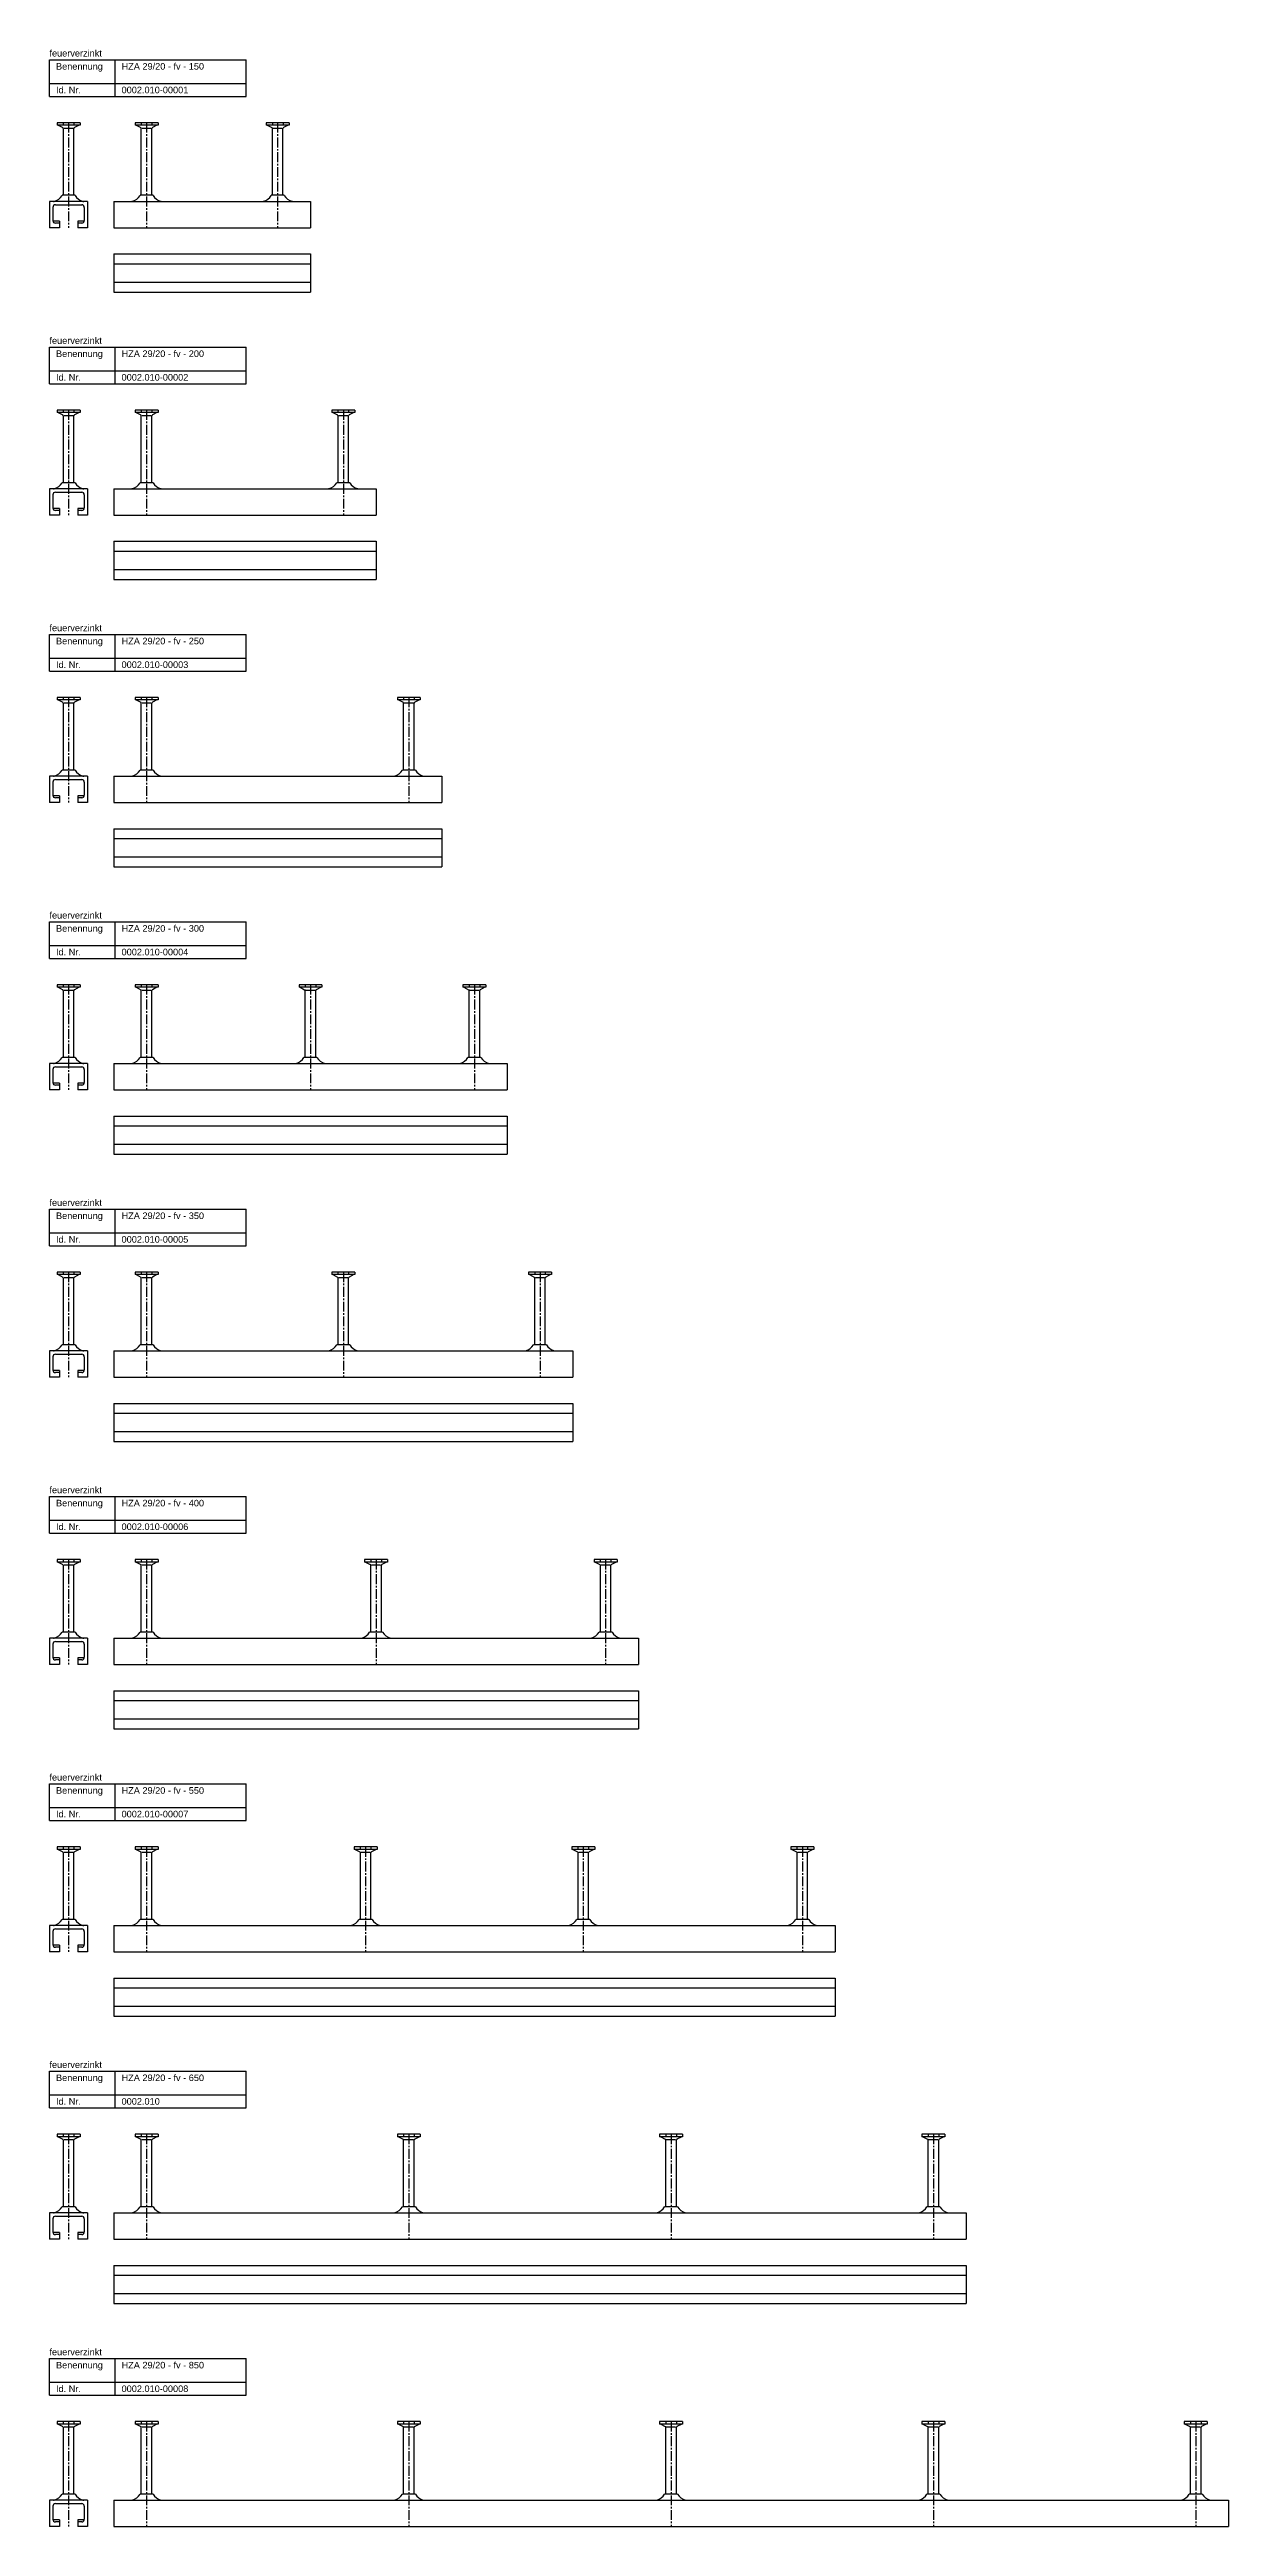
# Model space of a CAD drawing. Header units: millimetres. Extents: x -218 to 5901, y -4888 to 2743.
# Drawn here: x -218 to 681, y 855 to 2743 of the extents above; entities that cross this region are included whole.
import ezdxf

# ---------------------------------------------------------------- set-up
doc = ezdxf.new("R2010")
doc.units = ezdxf.units.MM
doc.header["$LTSCALE"] = 10
doc.linetypes.add('MITTE2', pattern=[1.125, 0.75, -0.125, 0.125, -0.125])
doc.layers.add('HALFEN', color=2, linetype='CONTINUOUS')
doc.styles.add('ARIAL50', font='arial.ttf', dxfattribs={"height": 5})

msp = doc.modelspace()

# ---------------------------------------------------------------- linework, layer by layer
at = {"layer": 'HALFEN'}
for p, q in [((-217.8, 2735.2), (-67.8, 2735.2)), ((-217.8, 2707.2), (-217.8, 2735.2)), ((-167.8, 2707.2), (-167.8, 2735.2)), ((-67.8, 2707.2), (-67.8, 2735.2)), ((-217.8, 2717.2), (-67.8, 2717.2)), ((-217.8, 2707.2), (-67.8, 2707.2)), ((-194.5, 2687.2), (-212, 2687.2)), ((-212, 2687.2), (-212, 2685.3)), ((-194.5, 2685.3), (-212, 2685.3)), ((-211.2, 2685.3), (-207.7, 2683.5)), ((-207.3, 2687.2), (-207.3, 2685.6)), ((-207.2, 2631.9), (-207.2, 2682.8)), ((-206.7, 2683.2), (-199.8, 2683.2)), ((-199.2, 2687.2), (-199.2, 2685.6)), ((-199.2, 2631.9), (-199.2, 2682.8)), ((-195.2, 2685.3), (-198.8, 2683.5)), ((-194.5, 2687.2), (-194.5, 2685.3)), ((-135, 2687.2), (-152.5, 2687.2)), ((-152.5, 2687.2), (-152.5, 2685.3)), ((-135, 2685.3), (-152.5, 2685.3)), ((-151.8, 2685.3), (-148.2, 2683.5)), ((-147.8, 2687.2), (-147.8, 2685.6)), ((-147.8, 2631.9), (-147.8, 2682.8)), ((-147.2, 2683.2), (-140.3, 2683.2)), ((-139.8, 2631.9), (-139.8, 2682.8)), ((-139.7, 2687.2), (-139.7, 2685.6)), ((-135.8, 2685.3), (-139.3, 2683.5)), ((-135, 2687.2), (-135, 2685.3)), ((-52.5, 2687.2), (-52.5, 2685.3)), ((-35, 2687.2), (-52.5, 2687.2)), ((-35, 2685.3), (-52.5, 2685.3)), ((-51.8, 2685.3), (-48.2, 2683.5)), ((-47.8, 2687.2), (-47.8, 2685.6)), ((-47.8, 2631.9), (-47.8, 2682.8)), ((-47.2, 2683.2), (-40.3, 2683.2)), ((-39.8, 2631.9), (-39.8, 2682.8)), ((-39.7, 2687.2), (-39.7, 2685.6)), ((-35.8, 2685.3), (-39.3, 2683.5)), ((-35, 2687.2), (-35, 2685.3)), ((-188.8, 2627.2), (-217.8, 2627.2)), ((-217.8, 2627.2), (-217.8, 2607.2)), ((-213.2, 2624.7), (-193.2, 2624.7)), ((-198.3, 2631.9), (-208.2, 2631.9)), ((-188.8, 2627.2), (-188.8, 2607.2)), ((-168.8, 2627.2), (-18.8, 2627.2)), ((-168.8, 2627.2), (-168.8, 2607.2)), ((-138.8, 2631.9), (-148.7, 2631.9)), ((-38.8, 2631.9), (-48.7, 2631.9)), ((-18.8, 2627.2), (-18.8, 2607.2)), ((-210.2, 2607.2), (-217.8, 2607.2)), ((-215.2, 2622.7), (-215.2, 2612.7)), ((-210.2, 2612.2), (-215.2, 2612.2)), ((-210.2, 2610.7), (-213.2, 2610.7)), ((-210.2, 2612.2), (-210.2, 2607.2)), ((-191.3, 2612.2), (-196.2, 2612.2)), ((-196.2, 2612.2), (-196.2, 2607.2)), ((-193.2, 2610.7), (-196.2, 2610.7)), ((-188.8, 2607.2), (-196.2, 2607.2)), ((-191.2, 2622.7), (-191.2, 2612.7)), ((-168.8, 2607.2), (-18.8, 2607.2)), ((-168.8, 2587.2), (-18.8, 2587.2)), ((-168.8, 2587.2), (-168.8, 2558.2)), ((-18.8, 2587.2), (-18.8, 2558.2)), ((-168.8, 2579.7), (-18.8, 2579.7)), ((-168.8, 2565.7), (-18.8, 2565.7)), ((-168.8, 2558.2), (-18.8, 2558.2)), ((-217.8, 2516.2), (-67.8, 2516.2)), ((-217.8, 2488.2), (-217.8, 2516.2)), ((-167.8, 2488.2), (-167.8, 2516.2)), ((-67.8, 2488.2), (-67.8, 2516.2)), ((-217.8, 2498.2), (-67.8, 2498.2)), ((-217.8, 2488.2), (-67.8, 2488.2)), ((-194.5, 2468.2), (-212, 2468.2)), ((-212, 2468.2), (-212, 2466.3)), ((-194.5, 2466.3), (-212, 2466.3)), ((-211.2, 2466.3), (-207.7, 2464.5)), ((-207.3, 2468.2), (-207.3, 2466.6)), ((-207.2, 2412.9), (-207.2, 2463.8)), ((-206.7, 2464.2), (-199.8, 2464.2)), ((-199.2, 2468.2), (-199.2, 2466.6)), ((-199.2, 2412.9), (-199.2, 2463.8)), ((-195.2, 2466.3), (-198.8, 2464.5)), ((-194.5, 2468.2), (-194.5, 2466.3)), ((-135, 2468.2), (-152.5, 2468.2)), ((-152.5, 2468.2), (-152.5, 2466.3)), ((-135, 2466.3), (-152.5, 2466.3)), ((-151.8, 2466.3), (-148.2, 2464.5)), ((-147.8, 2468.2), (-147.8, 2466.6)), ((-147.8, 2412.9), (-147.8, 2463.8)), ((-147.2, 2464.2), (-140.3, 2464.2)), ((-139.7, 2468.2), (-139.7, 2466.6)), ((-139.8, 2412.9), (-139.8, 2463.8)), ((-135.8, 2466.3), (-139.3, 2464.5)), ((-135, 2468.2), (-135, 2466.3)), ((15, 2468.2), (-2.5, 2468.2)), ((-2.5, 2468.2), (-2.5, 2466.3)), ((15, 2466.3), (-2.5, 2466.3)), ((-1.7, 2466.3), (1.8, 2464.5)), ((2.2, 2468.2), (2.2, 2466.6)), ((2.3, 2412.9), (2.3, 2463.8)), ((2.8, 2464.2), (9.7, 2464.2)), ((10.3, 2468.2), (10.3, 2466.6)), ((10.3, 2412.9), (10.3, 2463.8)), ((14.3, 2466.3), (10.7, 2464.5)), ((15, 2468.2), (15, 2466.3)), ((-188.8, 2408.2), (-217.8, 2408.2)), ((-217.8, 2408.2), (-217.8, 2388.2)), ((-215.2, 2403.7), (-215.2, 2393.7)), ((-213.2, 2405.7), (-193.2, 2405.7)), ((-198.3, 2412.9), (-208.2, 2412.9)), ((-191.2, 2403.7), (-191.2, 2393.7)), ((-188.8, 2408.2), (-188.8, 2388.2)), ((-168.8, 2408.2), (31.3, 2408.2)), ((-168.8, 2408.2), (-168.8, 2388.2)), ((-138.8, 2412.9), (-148.7, 2412.9)), ((11.2, 2412.9), (1.3, 2412.9)), ((31.3, 2408.2), (31.3, 2388.2)), ((-210.2, 2388.2), (-217.8, 2388.2)), ((-210.2, 2393.2), (-215.2, 2393.2)), ((-210.2, 2391.7), (-213.2, 2391.7)), ((-210.2, 2393.2), (-210.2, 2388.2)), ((-196.2, 2393.2), (-196.2, 2388.2)), ((-191.3, 2393.2), (-196.2, 2393.2)), ((-193.2, 2391.7), (-196.2, 2391.7)), ((-188.8, 2388.2), (-196.2, 2388.2)), ((-168.8, 2388.2), (31.3, 2388.2)), ((-168.8, 2368.2), (31.3, 2368.2)), ((-168.8, 2368.2), (-168.8, 2339.2)), ((-168.8, 2360.7), (31.3, 2360.7)), ((31.3, 2368.2), (31.3, 2339.2)), ((-168.8, 2346.7), (31.3, 2346.7)), ((-168.8, 2339.2), (31.3, 2339.2)), ((-217.8, 2297.2), (-67.8, 2297.2)), ((-217.8, 2269.2), (-217.8, 2297.2)), ((-167.8, 2269.2), (-167.8, 2297.2)), ((-67.8, 2269.2), (-67.8, 2297.2)), ((-217.8, 2279.2), (-67.8, 2279.2)), ((-217.8, 2269.2), (-67.8, 2269.2)), ((-194.5, 2249.2), (-212, 2249.2)), ((-212, 2249.2), (-212, 2247.3)), ((-194.5, 2247.3), (-212, 2247.3)), ((-211.2, 2247.3), (-207.7, 2245.5)), ((-207.3, 2249.2), (-207.3, 2247.6)), ((-199.2, 2249.2), (-199.2, 2247.6)), ((-195.2, 2247.3), (-198.8, 2245.5)), ((-194.5, 2249.2), (-194.5, 2247.3)), ((-135, 2249.2), (-152.5, 2249.2)), ((-152.5, 2249.2), (-152.5, 2247.3)), ((-135, 2247.3), (-152.5, 2247.3)), ((-151.8, 2247.3), (-148.2, 2245.5)), ((-147.8, 2249.2), (-147.8, 2247.6)), ((-139.7, 2249.2), (-139.7, 2247.6)), ((-135.8, 2247.3), (-139.3, 2245.5)), ((-135, 2249.2), (-135, 2247.3)), ((65, 2249.2), (47.5, 2249.2)), ((47.5, 2249.2), (47.5, 2247.3)), ((65, 2247.3), (47.5, 2247.3)), ((48.3, 2247.3), (51.8, 2245.5)), ((52.2, 2249.2), (52.2, 2247.6)), ((60.3, 2249.2), (60.3, 2247.6)), ((64.3, 2247.3), (60.7, 2245.5)), ((65, 2249.2), (65, 2247.3)), ((-207.2, 2193.9), (-207.2, 2244.8)), ((-206.7, 2245.2), (-199.8, 2245.2)), ((-199.2, 2193.9), (-199.2, 2244.8)), ((-147.8, 2193.9), (-147.8, 2244.8)), ((-147.2, 2245.2), (-140.3, 2245.2)), ((-139.8, 2193.9), (-139.8, 2244.8)), ((52.3, 2193.9), (52.3, 2244.8)), ((52.8, 2245.2), (59.7, 2245.2)), ((60.3, 2193.9), (60.3, 2244.8)), ((-198.3, 2193.9), (-208.2, 2193.9)), ((-138.8, 2193.9), (-148.7, 2193.9)), ((61.2, 2193.9), (51.3, 2193.9)), ((-188.8, 2189.2), (-217.8, 2189.2)), ((-217.8, 2189.2), (-217.8, 2169.2)), ((-215.2, 2184.7), (-215.2, 2174.7)), ((-210.2, 2174.2), (-215.2, 2174.2)), ((-213.2, 2186.7), (-193.2, 2186.7)), ((-210.2, 2172.7), (-213.2, 2172.7)), ((-210.2, 2174.2), (-210.2, 2169.2)), ((-196.2, 2174.2), (-196.2, 2169.2)), ((-191.3, 2174.2), (-196.2, 2174.2)), ((-193.2, 2172.7), (-196.2, 2172.7)), ((-191.2, 2184.7), (-191.2, 2174.7)), ((-188.8, 2189.2), (-188.8, 2169.2)), ((-168.8, 2189.2), (81.3, 2189.2)), ((-168.8, 2189.2), (-168.8, 2169.2)), ((81.3, 2189.2), (81.3, 2169.2)), ((-210.2, 2169.2), (-217.8, 2169.2)), ((-188.8, 2169.2), (-196.2, 2169.2)), ((-168.8, 2169.2), (81.3, 2169.2)), ((-168.8, 2149.2), (81.3, 2149.2)), ((-168.8, 2149.2), (-168.8, 2120.2)), ((-168.8, 2141.7), (81.3, 2141.7)), ((81.3, 2149.2), (81.3, 2120.2)), ((-168.8, 2127.7), (81.3, 2127.7)), ((-168.8, 2120.2), (81.3, 2120.2)), ((-217.8, 2078.2), (-67.8, 2078.2)), ((-217.8, 2050.2), (-217.8, 2078.2)), ((-167.8, 2050.2), (-167.8, 2078.2)), ((-67.8, 2050.2), (-67.8, 2078.2)), ((-217.8, 2060.2), (-67.8, 2060.2)), ((-217.8, 2050.2), (-67.8, 2050.2)), ((-194.5, 2030.2), (-212, 2030.2)), ((-212, 2030.2), (-212, 2028.3)), ((-194.5, 2028.3), (-212, 2028.3)), ((-211.2, 2028.3), (-207.7, 2026.5)), ((-207.3, 2030.2), (-207.3, 2028.6)), ((-207.2, 1974.9), (-207.2, 2025.8)), ((-206.7, 2026.2), (-199.8, 2026.2)), ((-199.2, 2030.2), (-199.2, 2028.6)), ((-199.2, 1974.9), (-199.2, 2025.8)), ((-195.2, 2028.3), (-198.8, 2026.5)), ((-194.5, 2030.2), (-194.5, 2028.3)), ((-135, 2030.2), (-152.5, 2030.2)), ((-152.5, 2030.2), (-152.5, 2028.3)), ((-135, 2028.3), (-152.5, 2028.3)), ((-151.8, 2028.3), (-148.2, 2026.5)), ((-147.8, 2030.2), (-147.8, 2028.6)), ((-147.8, 1974.9), (-147.8, 2025.8)), ((-147.2, 2026.2), (-140.3, 2026.2)), ((-139.7, 2030.2), (-139.7, 2028.6)), ((-139.8, 1974.9), (-139.8, 2025.8)), ((-135.8, 2028.3), (-139.3, 2026.5)), ((-135, 2030.2), (-135, 2028.3)), ((-10, 2030.2), (-27.5, 2030.2)), ((-27.5, 2030.2), (-27.5, 2028.3)), ((-10, 2028.3), (-27.5, 2028.3)), ((-26.7, 2028.3), (-23.2, 2026.5)), ((-22.8, 2030.2), (-22.8, 2028.6)), ((-22.7, 1974.9), (-22.7, 2025.8)), ((-22.2, 2026.2), (-15.3, 2026.2)), ((-14.7, 2030.2), (-14.7, 2028.6)), ((-14.7, 1974.9), (-14.7, 2025.8)), ((-10.7, 2028.3), (-14.3, 2026.5)), ((-10, 2030.2), (-10, 2028.3)), ((115, 2030.2), (97.5, 2030.2)), ((97.5, 2030.2), (97.5, 2028.3)), ((115, 2028.3), (97.5, 2028.3)), ((98.3, 2028.3), (101.8, 2026.5)), ((102.2, 2030.2), (102.2, 2028.6)), ((102.3, 1974.9), (102.3, 2025.8)), ((102.8, 2026.2), (109.7, 2026.2)), ((110.3, 2030.2), (110.3, 2028.6)), ((110.3, 1974.9), (110.3, 2025.8)), ((114.3, 2028.3), (110.7, 2026.5)), ((115, 2030.2), (115, 2028.3)), ((-188.8, 1970.2), (-217.8, 1970.2)), ((-217.8, 1970.2), (-217.8, 1950.2)), ((-215.2, 1965.7), (-215.2, 1955.7)), ((-213.2, 1967.7), (-193.2, 1967.7)), ((-198.3, 1974.9), (-208.2, 1974.9)), ((-191.2, 1965.7), (-191.2, 1955.7)), ((-188.8, 1970.2), (-188.8, 1950.2)), ((-168.8, 1970.2), (131.3, 1970.2)), ((-168.8, 1970.2), (-168.8, 1950.2)), ((-138.8, 1974.9), (-148.7, 1974.9)), ((-13.8, 1974.9), (-23.7, 1974.9)), ((111.2, 1974.9), (101.3, 1974.9)), ((131.3, 1970.2), (131.3, 1950.2)), ((-210.2, 1950.2), (-217.8, 1950.2)), ((-210.2, 1955.2), (-215.2, 1955.2)), ((-210.2, 1953.7), (-213.2, 1953.7)), ((-210.2, 1955.2), (-210.2, 1950.2)), ((-196.2, 1955.2), (-196.2, 1950.2)), ((-191.3, 1955.2), (-196.2, 1955.2)), ((-193.2, 1953.7), (-196.2, 1953.7)), ((-188.8, 1950.2), (-196.2, 1950.2)), ((-168.8, 1950.2), (131.3, 1950.2)), ((-168.8, 1930.2), (131.3, 1930.2)), ((-168.8, 1930.2), (-168.8, 1901.2)), ((131.3, 1930.2), (131.3, 1901.2)), ((-168.8, 1922.7), (131.3, 1922.7)), ((-168.8, 1908.7), (131.3, 1908.7)), ((-168.8, 1901.2), (131.3, 1901.2)), ((-217.8, 1859.2), (-67.8, 1859.2)), ((-217.8, 1831.2), (-217.8, 1859.2)), ((-167.8, 1831.2), (-167.8, 1859.2)), ((-67.8, 1831.2), (-67.8, 1859.2)), ((-217.8, 1841.2), (-67.8, 1841.2)), ((-217.8, 1831.2), (-67.8, 1831.2)), ((-194.5, 1811.2), (-212, 1811.2)), ((-212, 1811.2), (-212, 1809.3)), ((-194.5, 1809.3), (-212, 1809.3)), ((-211.2, 1809.3), (-207.7, 1807.5)), ((-207.3, 1811.2), (-207.3, 1809.6)), ((-207.2, 1755.9), (-207.2, 1806.8)), ((-206.7, 1807.2), (-199.8, 1807.2)), ((-199.2, 1811.2), (-199.2, 1809.6)), ((-199.2, 1755.9), (-199.2, 1806.8)), ((-195.2, 1809.3), (-198.8, 1807.5)), ((-194.5, 1811.2), (-194.5, 1809.3)), ((-135, 1811.2), (-152.5, 1811.2)), ((-152.5, 1811.2), (-152.5, 1809.3)), ((-135, 1809.3), (-152.5, 1809.3)), ((-151.8, 1809.3), (-148.2, 1807.5)), ((-147.8, 1811.2), (-147.8, 1809.6)), ((-147.8, 1755.9), (-147.8, 1806.8)), ((-147.2, 1807.2), (-140.3, 1807.2)), ((-139.7, 1811.2), (-139.7, 1809.6)), ((-139.8, 1755.9), (-139.8, 1806.8)), ((-135.8, 1809.3), (-139.3, 1807.5)), ((-135, 1811.2), (-135, 1809.3)), ((15, 1811.2), (-2.5, 1811.2)), ((-2.5, 1811.2), (-2.5, 1809.3)), ((15, 1809.3), (-2.5, 1809.3)), ((-1.7, 1809.3), (1.8, 1807.5)), ((2.2, 1811.2), (2.2, 1809.6)), ((2.3, 1755.9), (2.3, 1806.8)), ((2.8, 1807.2), (9.7, 1807.2)), ((10.3, 1811.2), (10.3, 1809.6)), ((10.3, 1755.9), (10.3, 1806.8)), ((14.3, 1809.3), (10.7, 1807.5)), ((15, 1811.2), (15, 1809.3)), ((165, 1811.2), (147.5, 1811.2)), ((147.5, 1811.2), (147.5, 1809.3)), ((165, 1809.3), (147.5, 1809.3)), ((148.3, 1809.3), (151.8, 1807.5)), ((152.2, 1811.2), (152.2, 1809.6)), ((152.3, 1755.9), (152.3, 1806.8)), ((152.8, 1807.2), (159.7, 1807.2)), ((160.3, 1811.2), (160.3, 1809.6)), ((160.3, 1755.9), (160.3, 1806.8)), ((164.3, 1809.3), (160.7, 1807.5)), ((165, 1811.2), (165, 1809.3)), ((-198.3, 1755.9), (-208.2, 1755.9)), ((-138.8, 1755.9), (-148.7, 1755.9)), ((11.2, 1755.9), (1.3, 1755.9)), ((161.2, 1755.9), (151.3, 1755.9)), ((-188.8, 1751.2), (-217.8, 1751.2)), ((-217.8, 1751.2), (-217.8, 1731.2)), ((-215.2, 1746.7), (-215.2, 1736.7)), ((-213.2, 1748.7), (-193.2, 1748.7)), ((-191.2, 1746.7), (-191.2, 1736.7)), ((-188.8, 1751.2), (-188.8, 1731.2)), ((-168.8, 1751.2), (181.3, 1751.2)), ((-168.8, 1751.2), (-168.8, 1731.2)), ((181.3, 1751.2), (181.3, 1731.2)), ((-210.2, 1731.2), (-217.8, 1731.2)), ((-210.2, 1736.2), (-215.2, 1736.2)), ((-210.2, 1734.7), (-213.2, 1734.7)), ((-210.2, 1736.2), (-210.2, 1731.2)), ((-196.2, 1736.2), (-196.2, 1731.2)), ((-191.3, 1736.2), (-196.2, 1736.2)), ((-193.2, 1734.7), (-196.2, 1734.7)), ((-188.8, 1731.2), (-196.2, 1731.2)), ((-168.8, 1731.2), (181.3, 1731.2)), ((-168.8, 1711.2), (181.3, 1711.2)), ((-168.8, 1711.2), (-168.8, 1682.2)), ((-168.8, 1703.7), (181.3, 1703.7)), ((181.3, 1711.2), (181.3, 1682.2)), ((-168.8, 1689.7), (181.3, 1689.7)), ((-168.8, 1682.2), (181.3, 1682.2)), ((-217.8, 1640.2), (-67.8, 1640.2)), ((-217.8, 1612.2), (-217.8, 1640.2)), ((-167.8, 1612.2), (-167.8, 1640.2)), ((-67.8, 1612.2), (-67.8, 1640.2)), ((-217.8, 1622.2), (-67.8, 1622.2)), ((-217.8, 1612.2), (-67.8, 1612.2)), ((-194.5, 1592.2), (-212, 1592.2)), ((-212, 1592.2), (-212, 1590.3)), ((-194.5, 1590.3), (-212, 1590.3)), ((-211.2, 1590.3), (-207.7, 1588.5)), ((-207.3, 1592.2), (-207.3, 1590.6)), ((-207.2, 1536.9), (-207.2, 1587.8)), ((-206.7, 1588.2), (-199.8, 1588.2)), ((-199.2, 1592.2), (-199.2, 1590.6)), ((-199.2, 1536.9), (-199.2, 1587.8)), ((-195.2, 1590.3), (-198.8, 1588.5)), ((-194.5, 1592.2), (-194.5, 1590.3)), ((-135, 1592.2), (-152.5, 1592.2)), ((-152.5, 1592.2), (-152.5, 1590.3)), ((-135, 1590.3), (-152.5, 1590.3)), ((-151.8, 1590.3), (-148.2, 1588.5)), ((-147.8, 1592.2), (-147.8, 1590.6)), ((-147.8, 1536.9), (-147.8, 1587.8)), ((-147.2, 1588.2), (-140.3, 1588.2)), ((-139.7, 1592.2), (-139.7, 1590.6)), ((-139.8, 1536.9), (-139.8, 1587.8)), ((-135.8, 1590.3), (-139.3, 1588.5)), ((-135, 1592.2), (-135, 1590.3)), ((40, 1592.2), (22.5, 1592.2)), ((22.5, 1592.2), (22.5, 1590.3)), ((40, 1590.3), (22.5, 1590.3)), ((23.3, 1590.3), (26.8, 1588.5)), ((27.2, 1592.2), (27.2, 1590.6)), ((27.3, 1536.9), (27.3, 1587.8)), ((27.8, 1588.2), (34.7, 1588.2)), ((35.3, 1592.2), (35.3, 1590.6)), ((35.3, 1536.9), (35.3, 1587.8)), ((39.3, 1590.3), (35.7, 1588.5)), ((40, 1592.2), (40, 1590.3)), ((215, 1592.2), (197.5, 1592.2)), ((197.5, 1592.2), (197.5, 1590.3)), ((215, 1590.3), (197.5, 1590.3)), ((198.3, 1590.3), (201.8, 1588.5)), ((202.2, 1592.2), (202.2, 1590.6)), ((202.3, 1536.9), (202.3, 1587.8)), ((202.8, 1588.2), (209.7, 1588.2)), ((210.3, 1592.2), (210.3, 1590.6)), ((210.3, 1536.9), (210.3, 1587.8)), ((214.3, 1590.3), (210.7, 1588.5)), ((215, 1592.2), (215, 1590.3)), ((-188.8, 1532.2), (-217.8, 1532.2)), ((-217.8, 1532.2), (-217.8, 1512.2)), ((-213.2, 1529.7), (-193.2, 1529.7)), ((-198.3, 1536.9), (-208.2, 1536.9)), ((-188.8, 1532.2), (-188.8, 1512.2)), ((-168.8, 1532.2), (231.3, 1532.2)), ((-168.8, 1532.2), (-168.8, 1512.2)), ((-138.8, 1536.9), (-148.7, 1536.9)), ((36.2, 1536.9), (26.3, 1536.9)), ((211.2, 1536.9), (201.3, 1536.9)), ((231.3, 1532.2), (231.3, 1512.2)), ((-210.2, 1512.2), (-217.8, 1512.2)), ((-215.2, 1527.7), (-215.2, 1517.7)), ((-210.2, 1517.2), (-215.2, 1517.2)), ((-210.2, 1515.7), (-213.2, 1515.7)), ((-210.2, 1517.2), (-210.2, 1512.2)), ((-196.2, 1517.2), (-196.2, 1512.2)), ((-191.3, 1517.2), (-196.2, 1517.2)), ((-193.2, 1515.7), (-196.2, 1515.7)), ((-188.8, 1512.2), (-196.2, 1512.2)), ((-191.2, 1527.7), (-191.2, 1517.7)), ((-168.8, 1512.2), (231.3, 1512.2)), ((-168.8, 1492.2), (231.3, 1492.2)), ((-168.8, 1492.2), (-168.8, 1463.2)), ((231.3, 1492.2), (231.3, 1463.2)), ((-168.8, 1484.7), (231.3, 1484.7)), ((-168.8, 1470.7), (231.3, 1470.7)), ((-168.8, 1463.2), (231.3, 1463.2)), ((-217.8, 1421.2), (-67.8, 1421.2)), ((-217.8, 1393.2), (-217.8, 1421.2)), ((-167.8, 1393.2), (-167.8, 1421.2)), ((-67.8, 1393.2), (-67.8, 1421.2)), ((-217.8, 1403.2), (-67.8, 1403.2)), ((-217.8, 1393.2), (-67.8, 1393.2)), ((-194.5, 1373.2), (-212, 1373.2)), ((-212, 1373.2), (-212, 1371.3)), ((-194.5, 1371.3), (-212, 1371.3)), ((-211.2, 1371.3), (-207.7, 1369.5)), ((-207.3, 1373.2), (-207.3, 1371.6)), ((-207.2, 1317.9), (-207.2, 1368.8)), ((-206.7, 1369.2), (-199.8, 1369.2)), ((-199.2, 1373.2), (-199.2, 1371.6)), ((-199.2, 1317.9), (-199.2, 1368.8)), ((-195.2, 1371.3), (-198.8, 1369.5)), ((-194.5, 1373.2), (-194.5, 1371.3)), ((-135, 1373.2), (-152.5, 1373.2)), ((-152.5, 1373.2), (-152.5, 1371.3)), ((-135, 1371.3), (-152.5, 1371.3)), ((-151.8, 1371.3), (-148.2, 1369.5)), ((-147.8, 1373.2), (-147.8, 1371.6)), ((-147.8, 1317.9), (-147.8, 1368.8)), ((-147.2, 1369.2), (-140.3, 1369.2)), ((-139.7, 1373.2), (-139.7, 1371.6)), ((-139.8, 1317.9), (-139.8, 1368.8)), ((-135.8, 1371.3), (-139.3, 1369.5)), ((-135, 1373.2), (-135, 1371.3)), ((32, 1373.2), (14.5, 1373.2)), ((14.5, 1373.2), (14.5, 1371.3)), ((32, 1371.3), (14.5, 1371.3)), ((15.3, 1371.3), (18.8, 1369.5)), ((19.2, 1373.2), (19.2, 1371.6)), ((19.3, 1317.9), (19.3, 1368.8)), ((19.8, 1369.2), (26.7, 1369.2)), ((27.3, 1373.2), (27.3, 1371.6)), ((27.3, 1317.9), (27.3, 1368.8)), ((31.3, 1371.3), (27.7, 1369.5)), ((32, 1373.2), (32, 1371.3)), ((180.5, 1373.2), (180.5, 1371.3)), ((198, 1373.2), (180.5, 1373.2)), ((198, 1371.3), (180.5, 1371.3)), ((181.3, 1371.3), (184.8, 1369.5)), ((185.2, 1373.2), (185.2, 1371.6)), ((185.3, 1317.9), (185.3, 1368.8)), ((185.8, 1369.2), (192.7, 1369.2)), ((193.3, 1373.2), (193.3, 1371.6)), ((193.3, 1317.9), (193.3, 1368.8)), ((197.3, 1371.3), (193.7, 1369.5)), ((198, 1373.2), (198, 1371.3)), ((365, 1373.2), (347.5, 1373.2)), ((347.5, 1373.2), (347.5, 1371.3)), ((365, 1371.3), (347.5, 1371.3)), ((348.3, 1371.3), (351.8, 1369.5)), ((352.2, 1373.2), (352.2, 1371.6)), ((352.3, 1317.9), (352.3, 1368.8)), ((352.8, 1369.2), (359.7, 1369.2)), ((360.3, 1373.2), (360.3, 1371.6)), ((360.3, 1317.9), (360.3, 1368.8)), ((364.3, 1371.3), (360.7, 1369.5)), ((365, 1373.2), (365, 1371.3)), ((-188.8, 1313.2), (-217.8, 1313.2)), ((-217.8, 1313.2), (-217.8, 1293.2)), ((-215.2, 1308.7), (-215.2, 1298.7)), ((-213.2, 1310.7), (-193.2, 1310.7)), ((-198.3, 1317.9), (-208.2, 1317.9)), ((-191.2, 1308.7), (-191.2, 1298.7)), ((-188.8, 1313.2), (-188.8, 1293.2)), ((-168.8, 1313.2), (381.3, 1313.2)), ((-168.8, 1313.2), (-168.8, 1293.2)), ((-138.8, 1317.9), (-148.7, 1317.9)), ((28.2, 1317.9), (18.3, 1317.9)), ((194.2, 1317.9), (184.3, 1317.9)), ((361.2, 1317.9), (351.3, 1317.9)), ((381.3, 1313.2), (381.3, 1293.2)), ((-210.2, 1293.2), (-217.8, 1293.2)), ((-210.2, 1298.2), (-215.2, 1298.2)), ((-210.2, 1296.7), (-213.2, 1296.7)), ((-210.2, 1298.2), (-210.2, 1293.2)), ((-196.2, 1298.2), (-196.2, 1293.2)), ((-191.3, 1298.2), (-196.2, 1298.2)), ((-193.2, 1296.7), (-196.2, 1296.7)), ((-188.8, 1293.2), (-196.2, 1293.2)), ((-168.8, 1293.2), (381.3, 1293.2)), ((-168.8, 1273.2), (381.3, 1273.2)), ((-168.8, 1273.2), (-168.8, 1244.2)), ((-168.8, 1265.7), (381.3, 1265.7)), ((381.3, 1273.2), (381.3, 1244.2)), ((-168.8, 1251.7), (381.3, 1251.7)), ((-168.8, 1244.2), (381.3, 1244.2)), ((-217.8, 1202.2), (-67.8, 1202.2)), ((-217.8, 1174.2), (-217.8, 1202.2)), ((-167.8, 1174.2), (-167.8, 1202.2)), ((-67.8, 1174.2), (-67.8, 1202.2)), ((-217.8, 1184.2), (-67.8, 1184.2)), ((-217.8, 1174.2), (-67.8, 1174.2)), ((-194.5, 1154.2), (-212, 1154.2)), ((-212, 1154.2), (-212, 1152.3)), ((-194.5, 1152.3), (-212, 1152.3)), ((-211.2, 1152.3), (-207.7, 1150.5)), ((-207.3, 1154.2), (-207.3, 1152.6)), ((-199.2, 1154.2), (-199.2, 1152.6)), ((-195.2, 1152.3), (-198.8, 1150.5)), ((-194.5, 1154.2), (-194.5, 1152.3)), ((-135, 1154.2), (-152.5, 1154.2)), ((-152.5, 1154.2), (-152.5, 1152.3)), ((-135, 1152.3), (-152.5, 1152.3)), ((-151.8, 1152.3), (-148.2, 1150.5)), ((-147.8, 1154.2), (-147.8, 1152.6)), ((-139.7, 1154.2), (-139.7, 1152.6)), ((-135.8, 1152.3), (-139.3, 1150.5)), ((-135, 1154.2), (-135, 1152.3)), ((65, 1154.2), (47.5, 1154.2)), ((47.5, 1154.2), (47.5, 1152.3)), ((65, 1152.3), (47.5, 1152.3)), ((48.3, 1152.3), (51.8, 1150.5)), ((52.2, 1154.2), (52.2, 1152.6)), ((60.3, 1154.2), (60.3, 1152.6)), ((64.3, 1152.3), (60.7, 1150.5)), ((65, 1154.2), (65, 1152.3)), ((247.5, 1154.2), (247.5, 1152.3)), ((265, 1154.2), (247.5, 1154.2)), ((265, 1152.3), (247.5, 1152.3)), ((248.3, 1152.3), (251.8, 1150.5)), ((252.2, 1154.2), (252.2, 1152.6)), ((260.3, 1154.2), (260.3, 1152.6)), ((264.3, 1152.3), (260.7, 1150.5)), ((265, 1154.2), (265, 1152.3)), ((465, 1154.2), (447.5, 1154.2)), ((447.5, 1154.2), (447.5, 1152.3)), ((465, 1152.3), (447.5, 1152.3)), ((448.3, 1152.3), (451.8, 1150.5)), ((452.2, 1154.2), (452.2, 1152.6)), ((460.3, 1154.2), (460.3, 1152.6)), ((464.3, 1152.3), (460.7, 1150.5)), ((465, 1154.2), (465, 1152.3)), ((-207.2, 1098.9), (-207.2, 1149.8)), ((-206.7, 1150.2), (-199.8, 1150.2)), ((-199.2, 1098.9), (-199.2, 1149.8)), ((-147.8, 1098.9), (-147.8, 1149.8)), ((-147.2, 1150.2), (-140.3, 1150.2)), ((-139.8, 1098.9), (-139.8, 1149.8)), ((52.3, 1098.9), (52.3, 1149.8)), ((52.8, 1150.2), (59.7, 1150.2)), ((60.3, 1098.9), (60.3, 1149.8)), ((252.3, 1098.9), (252.3, 1149.8)), ((252.8, 1150.2), (259.7, 1150.2)), ((260.3, 1098.9), (260.3, 1149.8)), ((452.3, 1098.9), (452.3, 1149.8)), ((452.8, 1150.2), (459.7, 1150.2)), ((460.3, 1098.9), (460.3, 1149.8)), ((-198.3, 1098.9), (-208.2, 1098.9)), ((-138.8, 1098.9), (-148.7, 1098.9)), ((61.2, 1098.9), (51.3, 1098.9)), ((261.2, 1098.9), (251.3, 1098.9)), ((461.2, 1098.9), (451.3, 1098.9)), ((-217.8, 1094.2), (-217.8, 1074.2)), ((-188.8, 1094.2), (-217.8, 1094.2)), ((-215.2, 1089.7), (-215.2, 1079.7)), ((-210.2, 1079.2), (-215.2, 1079.2)), ((-213.2, 1091.7), (-193.2, 1091.7)), ((-210.2, 1077.7), (-213.2, 1077.7)), ((-210.2, 1079.2), (-210.2, 1074.2)), ((-196.2, 1079.2), (-196.2, 1074.2)), ((-191.3, 1079.2), (-196.2, 1079.2)), ((-193.2, 1077.7), (-196.2, 1077.7)), ((-191.2, 1089.7), (-191.2, 1079.7)), ((-188.8, 1094.2), (-188.8, 1074.2)), ((-168.8, 1094.2), (481.3, 1094.2)), ((-168.8, 1094.2), (-168.8, 1074.2)), ((481.3, 1094.2), (481.3, 1074.2)), ((-210.2, 1074.2), (-217.8, 1074.2)), ((-188.8, 1074.2), (-196.2, 1074.2)), ((-168.8, 1074.2), (481.3, 1074.2)), ((-168.8, 1054.2), (481.3, 1054.2)), ((-168.8, 1054.2), (-168.8, 1025.2)), ((-168.8, 1046.7), (481.3, 1046.7)), ((481.3, 1054.2), (481.3, 1025.2)), ((-168.8, 1032.7), (481.3, 1032.7)), ((-168.8, 1025.2), (481.3, 1025.2)), ((-217.8, 983.2), (-67.8, 983.2)), ((-217.8, 955.2), (-217.8, 983.2)), ((-167.8, 955.2), (-167.8, 983.2)), ((-67.8, 955.2), (-67.8, 983.2)), ((-217.8, 965.2), (-67.8, 965.2)), ((-217.8, 955.2), (-67.8, 955.2)), ((-194.5, 935.2), (-212, 935.2)), ((-212, 935.2), (-212, 933.3)), ((-194.5, 933.3), (-212, 933.3)), ((-211.2, 933.3), (-207.7, 931.5)), ((-207.3, 935.2), (-207.3, 933.6)), ((-207.2, 879.9), (-207.2, 930.8)), ((-206.7, 931.2), (-199.8, 931.2)), ((-199.2, 935.2), (-199.2, 933.6)), ((-199.2, 879.9), (-199.2, 930.8)), ((-195.2, 933.3), (-198.8, 931.5)), ((-194.5, 935.2), (-194.5, 933.3)), ((-135, 935.2), (-152.5, 935.2)), ((-152.5, 935.2), (-152.5, 933.3)), ((-135, 933.3), (-152.5, 933.3)), ((-151.8, 933.3), (-148.2, 931.5)), ((-147.8, 935.2), (-147.8, 933.6)), ((-147.8, 879.9), (-147.8, 930.8)), ((-147.2, 931.2), (-140.3, 931.2)), ((-139.7, 935.2), (-139.7, 933.6)), ((-139.8, 879.9), (-139.8, 930.8)), ((-135.8, 933.3), (-139.3, 931.5)), ((-135, 935.2), (-135, 933.3)), ((65, 935.2), (47.5, 935.2)), ((47.5, 935.2), (47.5, 933.3)), ((65, 933.3), (47.5, 933.3)), ((48.3, 933.3), (51.8, 931.5)), ((52.2, 935.2), (52.2, 933.6)), ((52.3, 879.9), (52.3, 930.8)), ((52.8, 931.2), (59.7, 931.2)), ((60.3, 935.2), (60.3, 933.6)), ((60.3, 879.9), (60.3, 930.8)), ((64.3, 933.3), (60.7, 931.5)), ((65, 935.2), (65, 933.3)), ((247.5, 935.2), (247.5, 933.3)), ((265, 935.2), (247.5, 935.2)), ((265, 933.3), (247.5, 933.3)), ((248.3, 933.3), (251.8, 931.5)), ((252.2, 935.2), (252.2, 933.6)), ((252.3, 879.9), (252.3, 930.8)), ((252.8, 931.2), (259.7, 931.2)), ((260.3, 935.2), (260.3, 933.6)), ((260.3, 879.9), (260.3, 930.8)), ((264.3, 933.3), (260.7, 931.5)), ((265, 935.2), (265, 933.3)), ((447.5, 935.2), (447.5, 933.3)), ((465, 935.2), (447.5, 935.2)), ((465, 933.3), (447.5, 933.3)), ((448.3, 933.3), (451.8, 931.5)), ((452.2, 935.2), (452.2, 933.6)), ((452.3, 879.9), (452.3, 930.8)), ((452.8, 931.2), (459.7, 931.2)), ((460.3, 935.2), (460.3, 933.6)), ((460.3, 879.9), (460.3, 930.8)), ((464.3, 933.3), (460.7, 931.5)), ((465, 935.2), (465, 933.3)), ((665, 935.2), (647.5, 935.2)), ((647.5, 935.2), (647.5, 933.3)), ((665, 933.3), (647.5, 933.3)), ((648.3, 933.3), (651.8, 931.5)), ((652.2, 935.2), (652.2, 933.6)), ((652.3, 879.9), (652.3, 930.8)), ((652.8, 931.2), (659.7, 931.2)), ((660.3, 935.2), (660.3, 933.6)), ((660.3, 879.9), (660.3, 930.8)), ((664.3, 933.3), (660.7, 931.5)), ((665, 935.2), (665, 933.3)), ((-188.8, 875.2), (-217.8, 875.2)), ((-217.8, 875.2), (-217.8, 855.2)), ((-215.2, 870.7), (-215.2, 860.7)), ((-213.2, 872.7), (-193.2, 872.7)), ((-198.3, 879.9), (-208.2, 879.9)), ((-191.2, 870.7), (-191.2, 860.7)), ((-188.8, 875.2), (-188.8, 855.2)), ((-168.8, 875.2), (681.3, 875.2)), ((-168.8, 875.2), (-168.8, 855.2)), ((-138.8, 879.9), (-148.7, 879.9)), ((61.2, 879.9), (51.3, 879.9)), ((261.2, 879.9), (251.3, 879.9)), ((461.2, 879.9), (451.3, 879.9)), ((661.2, 879.9), (651.3, 879.9)), ((681.3, 875.2), (681.3, 855.2)), ((-210.2, 855.2), (-217.8, 855.2)), ((-210.2, 860.2), (-215.2, 860.2)), ((-210.2, 858.7), (-213.2, 858.7)), ((-210.2, 860.2), (-210.2, 855.2)), ((-196.2, 860.2), (-196.2, 855.2)), ((-191.3, 860.2), (-196.2, 860.2)), ((-193.2, 858.7), (-196.2, 858.7)), ((-188.8, 855.2), (-196.2, 855.2)), ((-168.8, 855.2), (681.3, 855.2))]:
    msp.add_line(p, q, dxfattribs=at)
at = {"layer": 'HALFEN', "color": 1, "linetype": 'MITTE2'}
for p, q in [((-203.2, 2687.2), (-203.2, 2607.2)), ((-143.8, 2687.2), (-143.8, 2607.2)), ((-43.8, 2687.2), (-43.8, 2607.2)), ((-203.2, 2468.2), (-203.2, 2388.2)), ((-143.8, 2468.2), (-143.8, 2388.2)), ((6.3, 2468.2), (6.3, 2388.2)), ((-203.2, 2249.2), (-203.2, 2169.2)), ((-143.8, 2249.2), (-143.8, 2169.2)), ((56.3, 2249.2), (56.3, 2169.2)), ((-203.2, 2030.2), (-203.2, 1950.2)), ((-143.8, 2030.2), (-143.8, 1950.2)), ((-18.8, 2030.2), (-18.8, 1950.2)), ((106.3, 2030.2), (106.3, 1950.2)), ((-203.2, 1811.2), (-203.2, 1731.2)), ((-143.8, 1811.2), (-143.8, 1731.2)), ((6.3, 1811.2), (6.3, 1731.2)), ((156.3, 1811.2), (156.3, 1731.2)), ((-203.2, 1592.2), (-203.2, 1512.2)), ((-143.8, 1592.2), (-143.8, 1512.2)), ((31.3, 1592.2), (31.3, 1512.2)), ((206.3, 1592.2), (206.3, 1512.2)), ((-203.2, 1373.2), (-203.2, 1293.2)), ((-143.8, 1373.2), (-143.8, 1293.2)), ((23.3, 1373.2), (23.3, 1293.2)), ((189.3, 1373.2), (189.3, 1293.2)), ((356.3, 1373.2), (356.3, 1293.2)), ((-203.2, 1154.2), (-203.2, 1074.2)), ((-143.8, 1154.2), (-143.8, 1074.2)), ((56.3, 1154.2), (56.3, 1074.2)), ((256.3, 1154.2), (256.3, 1074.2)), ((456.3, 1154.2), (456.3, 1074.2)), ((-203.2, 935.2), (-203.2, 855.2)), ((-143.8, 935.2), (-143.8, 855.2)), ((56.3, 935.2), (56.3, 855.2)), ((256.3, 935.2), (256.3, 855.2)), ((456.3, 935.2), (456.3, 855.2)), ((656.3, 935.2), (656.3, 855.2))]:
    msp.add_line(p, q, dxfattribs=at)
at = {"layer": 'HALFEN'}
for centre, radius, start, end in [((-208.1, 2682.8), 0.8, 0, 62.3005), ((-198.4, 2682.8), 0.8, 117.6995, 180), ((-148.5, 2682.8), 0.8, 0, 62.3005), ((-138.9, 2682.8), 0.8, 117.6995, 180), ((-48.5, 2682.8), 0.8, 0, 62.3005), ((-39, 2682.8), 0.8, 117.6995, 180), ((-213.2, 2622.7), 2, 90, 180), ((-214.8, 2629.2), 2, 270, 285.1143), ((-216.8, 2637), 10, 285.1143, 329.2679), ((-189.7, 2637), 10, 210.7321, 254.8857), ((-193.2, 2622.7), 2, 0, 90), ((-191.7, 2629.2), 2, 254.8857, 270), ((-157.3, 2637), 10, 285.1143, 329.2679), ((-130.2, 2637), 10, 210.7321, 254.8857), ((-57.3, 2637), 10, 285.1143, 329.2679), ((-30.2, 2637), 10, 210.7321, 254.8857), ((-213.2, 2612.7), 2, 180, 270), ((-193.2, 2612.7), 2, 270, 0), ((-208.1, 2463.8), 0.8, 0, 62.3005), ((-198.4, 2463.8), 0.8, 117.6995, 180), ((-148.5, 2463.8), 0.8, 0, 62.3005), ((-138.9, 2463.8), 0.8, 117.6995, 180), ((1.5, 2463.8), 0.8, 0, 62.3005), ((11.1, 2463.8), 0.8, 117.6995, 180), ((-213.2, 2403.7), 2, 90, 180), ((-214.8, 2410.2), 2, 270, 285.1143), ((-216.8, 2418), 10, 285.1143, 329.2679), ((-189.7, 2418), 10, 210.7321, 254.8857), ((-193.2, 2403.7), 2, 0, 90), ((-191.7, 2410.2), 2, 254.8857, 270), ((-157.3, 2418), 10, 285.1143, 329.2679), ((-130.2, 2418), 10, 210.7321, 254.8857), ((-7.3, 2418), 10, 285.1143, 329.2679), ((19.8, 2418), 10, 210.7321, 254.8857), ((-213.2, 2393.7), 2, 180, 270), ((-193.2, 2393.7), 2, 270, 0), ((-208.1, 2244.8), 0.8, 0, 62.3005), ((-198.4, 2244.8), 0.8, 117.6995, 180), ((-148.5, 2244.8), 0.8, 0, 62.3005), ((-138.9, 2244.8), 0.8, 117.6995, 180), ((51.5, 2244.8), 0.8, 0, 62.3005), ((61.1, 2244.8), 0.8, 117.6995, 180), ((-216.8, 2199), 10, 285.1143, 329.2679), ((-189.7, 2199), 10, 210.7321, 254.8857), ((-157.3, 2199), 10, 285.1143, 329.2679), ((-130.2, 2199), 10, 210.7321, 254.8857), ((42.7, 2199), 10, 285.1143, 329.2679), ((69.8, 2199), 10, 210.7321, 254.8857), ((-213.2, 2184.7), 2, 90, 180), ((-213.2, 2174.7), 2, 180, 270), ((-214.8, 2191.2), 2, 270, 285.1143), ((-193.2, 2184.7), 2, 0, 90), ((-193.2, 2174.7), 2, 270, 0), ((-191.7, 2191.2), 2, 254.8857, 270), ((-208.1, 2025.8), 0.8, 0, 62.3005), ((-198.4, 2025.8), 0.8, 117.6995, 180), ((-148.5, 2025.8), 0.8, 0, 62.3005), ((-138.9, 2025.8), 0.8, 117.6995, 180), ((-23.5, 2025.8), 0.8, 0, 62.3005), ((-13.9, 2025.8), 0.8, 117.6995, 180), ((101.5, 2025.8), 0.8, 0, 62.3005), ((111.1, 2025.8), 0.8, 117.6995, 180), ((-213.2, 1965.7), 2, 90, 180), ((-214.8, 1972.2), 2, 270, 285.1143), ((-216.8, 1980), 10, 285.1143, 329.2679), ((-189.7, 1980), 10, 210.7321, 254.8857), ((-193.2, 1965.7), 2, 0, 90), ((-191.7, 1972.2), 2, 254.8857, 270), ((-157.3, 1980), 10, 285.1143, 329.2679), ((-130.2, 1980), 10, 210.7321, 254.8857), ((-32.3, 1980), 10, 285.1143, 329.2679), ((-5.2, 1980), 10, 210.7321, 254.8857), ((92.7, 1980), 10, 285.1143, 329.2679), ((119.8, 1980), 10, 210.7321, 254.8857), ((-213.2, 1955.7), 2, 180, 270), ((-193.2, 1955.7), 2, 270, 0), ((-208.1, 1806.8), 0.8, 0, 62.3005), ((-198.4, 1806.8), 0.8, 117.6995, 180), ((-148.5, 1806.8), 0.8, 0, 62.3005), ((-138.9, 1806.8), 0.8, 117.6995, 180), ((1.5, 1806.8), 0.8, 0, 62.3005), ((11.1, 1806.8), 0.8, 117.6995, 180), ((151.5, 1806.8), 0.8, 0, 62.3005), ((161.1, 1806.8), 0.8, 117.6995, 180), ((-216.8, 1761), 10, 285.1143, 329.2679), ((-189.7, 1761), 10, 210.7321, 254.8857), ((-157.3, 1761), 10, 285.1143, 329.2679), ((-130.2, 1761), 10, 210.7321, 254.8857), ((-7.3, 1761), 10, 285.1143, 329.2679), ((19.8, 1761), 10, 210.7321, 254.8857), ((142.7, 1761), 10, 285.1143, 329.2679), ((169.8, 1761), 10, 210.7321, 254.8857), ((-213.2, 1746.7), 2, 90, 180), ((-213.2, 1736.7), 2, 180, 270), ((-214.8, 1753.2), 2, 270, 285.1143), ((-193.2, 1746.7), 2, 0, 90), ((-193.2, 1736.7), 2, 270, 0), ((-191.7, 1753.2), 2, 254.8857, 270), ((-208.1, 1587.8), 0.8, 0, 62.3005), ((-198.4, 1587.8), 0.8, 117.6995, 180), ((-148.5, 1587.8), 0.8, 0, 62.3005), ((-138.9, 1587.8), 0.8, 117.6995, 180), ((26.5, 1587.8), 0.8, 0, 62.3005), ((36.1, 1587.8), 0.8, 117.6995, 180), ((201.5, 1587.8), 0.8, 0, 62.3005), ((211.1, 1587.8), 0.8, 117.6995, 180), ((-213.2, 1527.7), 2, 90, 180), ((-214.8, 1534.2), 2, 270, 285.1143), ((-216.8, 1542), 10, 285.1143, 329.2679), ((-189.7, 1542), 10, 210.7321, 254.8857), ((-193.2, 1527.7), 2, 0, 90), ((-191.7, 1534.2), 2, 254.8857, 270), ((-157.3, 1542), 10, 285.1143, 329.2679), ((-130.2, 1542), 10, 210.7321, 254.8857), ((17.7, 1542), 10, 285.1143, 329.2679), ((44.8, 1542), 10, 210.7321, 254.8857), ((192.7, 1542), 10, 285.1143, 329.2679), ((219.8, 1542), 10, 210.7321, 254.8857), ((-213.2, 1517.7), 2, 180, 270), ((-193.2, 1517.7), 2, 270, 0), ((-208.1, 1368.8), 0.8, 0, 62.3005), ((-198.4, 1368.8), 0.8, 117.6995, 180), ((-148.5, 1368.8), 0.8, 0, 62.3005), ((-138.9, 1368.8), 0.8, 117.6995, 180), ((18.5, 1368.8), 0.8, 0, 62.3005), ((28.1, 1368.8), 0.8, 117.6995, 180), ((184.5, 1368.8), 0.8, 0, 62.3005), ((194.1, 1368.8), 0.8, 117.6995, 180), ((351.5, 1368.8), 0.8, 0, 62.3005), ((361.1, 1368.8), 0.8, 117.6995, 180), ((-213.2, 1308.7), 2, 90, 180), ((-214.8, 1315.2), 2, 270, 285.1143), ((-216.8, 1323), 10, 285.1143, 329.2679), ((-189.7, 1323), 10, 210.7321, 254.8857), ((-193.2, 1308.7), 2, 0, 90), ((-191.7, 1315.2), 2, 254.8857, 270), ((-157.3, 1323), 10, 285.1143, 329.2679), ((-130.2, 1323), 10, 210.7321, 254.8857), ((9.7, 1323), 10, 285.1143, 329.2679), ((36.8, 1323), 10, 210.7321, 254.8857), ((175.7, 1323), 10, 285.1143, 329.2679), ((202.8, 1323), 10, 210.7321, 254.8857), ((342.7, 1323), 10, 285.1143, 329.2679), ((369.8, 1323), 10, 210.7321, 254.8857), ((-213.2, 1298.7), 2, 180, 270), ((-193.2, 1298.7), 2, 270, 0), ((-208.1, 1149.8), 0.8, 0, 62.3005), ((-198.4, 1149.8), 0.8, 117.6995, 180), ((-148.5, 1149.8), 0.8, 0, 62.3005), ((-138.9, 1149.8), 0.8, 117.6995, 180), ((51.5, 1149.8), 0.8, 0, 62.3005), ((61.1, 1149.8), 0.8, 117.6995, 180), ((251.5, 1149.8), 0.8, 0, 62.3005), ((261.1, 1149.8), 0.8, 117.6995, 180), ((451.5, 1149.8), 0.8, 0, 62.3005), ((461.1, 1149.8), 0.8, 117.6995, 180), ((-216.8, 1104), 10, 285.1143, 329.2679), ((-189.7, 1104), 10, 210.7321, 254.8857), ((-157.3, 1104), 10, 285.1143, 329.2679), ((-130.2, 1104), 10, 210.7321, 254.8857), ((42.7, 1104), 10, 285.1143, 329.2679), ((69.8, 1104), 10, 210.7321, 254.8857), ((242.7, 1104), 10, 285.1143, 329.2679), ((269.8, 1104), 10, 210.7321, 254.8857), ((442.7, 1104), 10, 285.1143, 329.2679), ((469.8, 1104), 10, 210.7321, 254.8857), ((-213.2, 1089.7), 2, 90, 180), ((-213.2, 1079.7), 2, 180, 270), ((-214.8, 1096.2), 2, 270, 285.1143), ((-193.2, 1089.7), 2, 0, 90), ((-193.2, 1079.7), 2, 270, 0), ((-191.7, 1096.2), 2, 254.8857, 270), ((-208.1, 930.8), 0.8, 0, 62.3005), ((-198.4, 930.8), 0.8, 117.6995, 180), ((-148.5, 930.8), 0.8, 0, 62.3005), ((-138.9, 930.8), 0.8, 117.6995, 180), ((51.5, 930.8), 0.8, 0, 62.3005), ((61.1, 930.8), 0.8, 117.6995, 180), ((251.5, 930.8), 0.8, 0, 62.3005), ((261.1, 930.8), 0.8, 117.6995, 180), ((451.5, 930.8), 0.8, 0, 62.3005), ((461.1, 930.8), 0.8, 117.6995, 180), ((651.5, 930.8), 0.8, 0, 62.3005), ((661.1, 930.8), 0.8, 117.6995, 180), ((-213.2, 870.7), 2, 90, 180), ((-214.8, 877.2), 2, 270, 285.1143), ((-216.8, 885), 10, 285.1143, 329.2679), ((-189.7, 885), 10, 210.7321, 254.8857), ((-193.2, 870.7), 2, 0, 90), ((-191.7, 877.2), 2, 254.8857, 270), ((-157.3, 885), 10, 285.1143, 329.2679), ((-130.2, 885), 10, 210.7321, 254.8857), ((42.7, 885), 10, 285.1143, 329.2679), ((69.8, 885), 10, 210.7321, 254.8857), ((242.7, 885), 10, 285.1143, 329.2679), ((269.8, 885), 10, 210.7321, 254.8857), ((442.7, 885), 10, 285.1143, 329.2679), ((469.8, 885), 10, 210.7321, 254.8857), ((642.7, 885), 10, 285.1143, 329.2679), ((669.8, 885), 10, 210.7321, 254.8857), ((-213.2, 860.7), 2, 180, 270), ((-193.2, 860.7), 2, 270, 0)]:
    msp.add_arc(centre, radius, start, end, dxfattribs=at)

# ---------------------------------------------------------------- texts
at = {"layer": 'HALFEN', "style": 'ARIAL50'}
for s, p in [('feuerverzinkt', (-217.8, 2737.7)), ('Benennung', (-212.8, 2727.7)), ('HZA 29/20 - fv - 150', (-162.8, 2727.7)), ('Id. Nr.', (-212.8, 2709.7)), ('0002.010-00001', (-162.8, 2709.7)), ('feuerverzinkt', (-217.8, 2518.7)), ('Benennung', (-212.8, 2508.7)), ('HZA 29/20 - fv - 200', (-162.8, 2508.7)), ('Id. Nr.', (-212.8, 2490.7)), ('0002.010-00002', (-162.8, 2490.7)), ('feuerverzinkt', (-217.8, 2299.7)), ('Benennung', (-212.8, 2289.7)), ('HZA 29/20 - fv - 250', (-162.8, 2289.7)), ('Id. Nr.', (-212.8, 2271.7)), ('0002.010-00003', (-162.8, 2271.7)), ('feuerverzinkt', (-217.8, 2080.7)), ('Benennung', (-212.8, 2070.7)), ('Id. Nr.', (-212.8, 2052.7)), ('0002.010-00004', (-162.8, 2052.7)), ('HZA 29/20 - fv - 300', (-162.8, 2070.7)), ('feuerverzinkt', (-217.8, 1861.7)), ('Benennung', (-212.8, 1851.7)), ('HZA 29/20 - fv - 350', (-162.8, 1851.7)), ('Id. Nr.', (-212.8, 1833.7)), ('0002.010-00005', (-162.8, 1833.7)), ('feuerverzinkt', (-217.8, 1642.7)), ('Benennung', (-212.8, 1632.7)), ('HZA 29/20 - fv - 400', (-162.8, 1632.7)), ('Id. Nr.', (-212.8, 1614.7)), ('0002.010-00006', (-162.8, 1614.7)), ('feuerverzinkt', (-217.8, 1423.7)), ('Benennung', (-212.8, 1413.7)), ('HZA 29/20 - fv - 550', (-162.8, 1413.7)), ('Id. Nr.', (-212.8, 1395.7)), ('0002.010-00007', (-162.8, 1395.7)), ('feuerverzinkt', (-217.8, 1204.7)), ('Benennung', (-212.8, 1194.7)), ('HZA 29/20 - fv - 650', (-162.8, 1194.7)), ('Id. Nr.', (-212.8, 1176.7)), ('0002.010', (-162.8, 1176.7)), ('feuerverzinkt', (-217.8, 985.7)), ('Benennung', (-212.8, 975.7)), ('Id. Nr.', (-212.8, 957.7)), ('0002.010-00008', (-162.8, 957.7)), ('HZA 29/20 - fv - 850', (-162.8, 975.7))]:
    msp.add_text(s, height=5, dxfattribs=at).set_placement(p)

doc.saveas('drawing.dxf')
